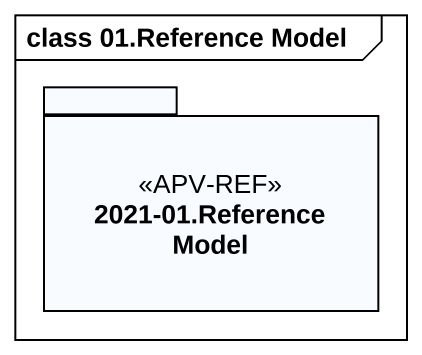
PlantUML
@startuml
mainframe class 01.Reference Model
package "2021-01.Reference Model" as p2021_01_Reference_Model <<APV-REF>> {
}
@enduml
